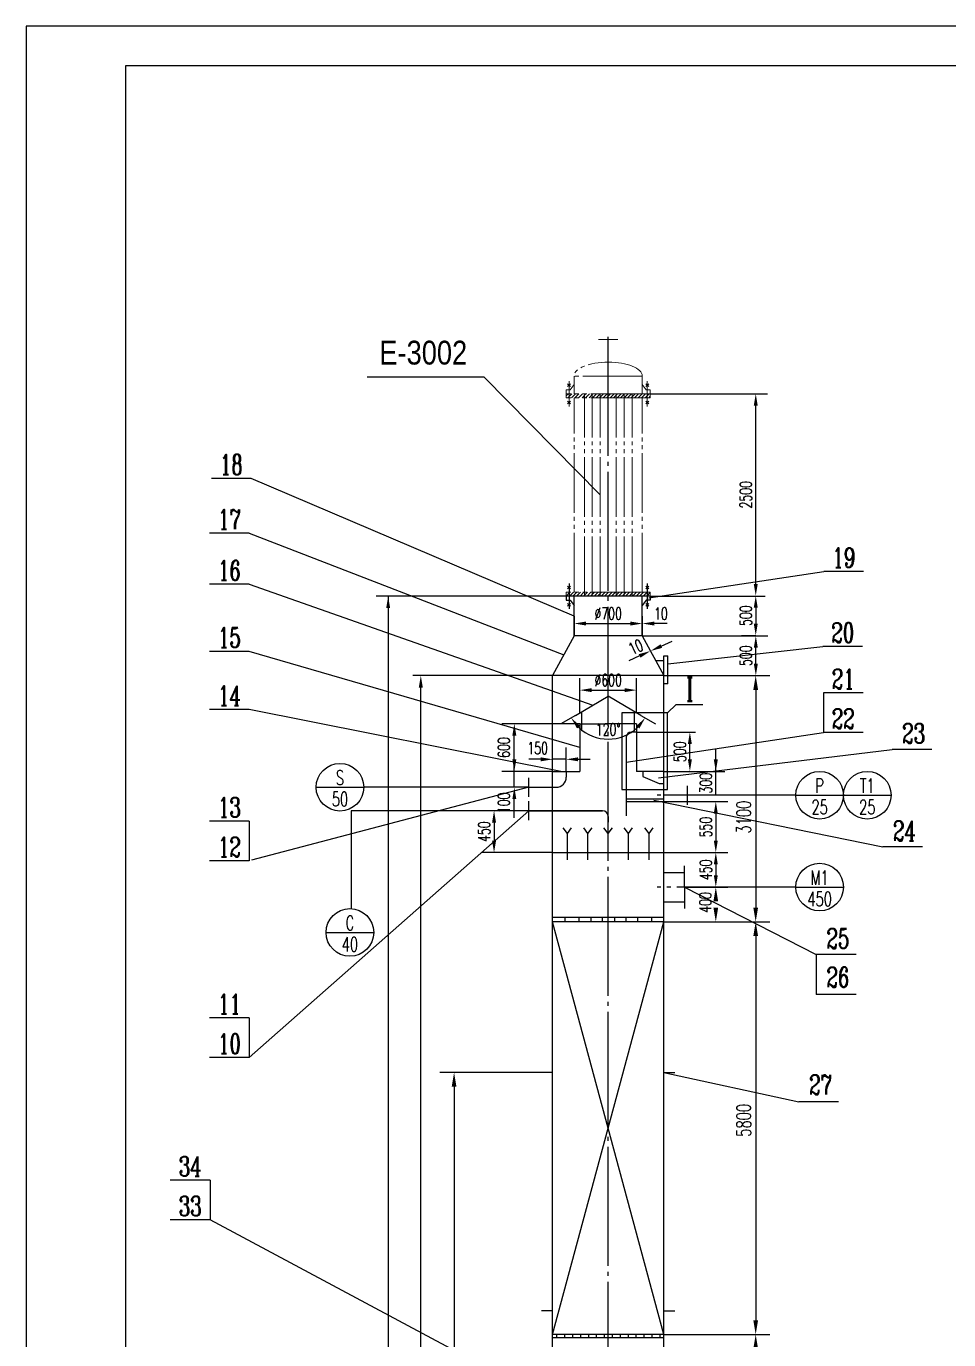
# Model space of a CAD drawing. Header units: inches. Extents: x 8 to 602, y 2 to 843.
# Drawn here: x 8.5 to 240.8, y 512.2 to 843 of the extents above; entities that cross this region are included whole.
import ezdxf
from ezdxf.enums import TextEntityAlignment as Align

# ---------------------------------------------------------------- set-up
doc = ezdxf.new("R2010")
doc.units = ezdxf.units.IN
doc.header["$MEASUREMENT"] = 0
doc.linetypes.add('CENTER', pattern=[34, 30, -1.5, 1, -1.5])
doc.linetypes.add('PHANTOM1', pattern=[20, 15, -1, 1, -1, 1, -1])
for name, color, linetype in [('1', 7, 'Continuous'), ('2', 1, 'CENTER'), ('3', 6, 'Continuous'), ('6', 6, 'Continuous'), ('8', 2, 'PHANTOM1')]:
    doc.layers.add(name, color=color, linetype=linetype)
doc.layers.add('设备文字', color=2, linetype='Continuous', lineweight=13)
doc.styles.add('SEDIN', font='sedin1.shx', dxfattribs={"width": 0.67, "bigfont": 'sedin.shx'})
doc.styles.add('SZ3', font='complex', dxfattribs={"width": 0.67, "height": 3, "bigfont": 'hztxt'})
doc.styles.add('SZ5', font='complex', dxfattribs={"width": 0.67, "height": 5})

msp = doc.modelspace()

# ---------------------------------------------------------------- hatches: boundary and pattern name
at = {"layer": '8', "lineweight": 15}
h = msp.add_hatch(dxfattribs=at)
h.set_pattern_fill('ANSI31', color=256, scale=5, style=0)
h.set_pattern_definition([(45, (384.9165, -219.6959), (-0.44194174, 0.44194174), [])])
h.paths.add_polyline_path([(149.065, 750.473), (145.209, 750.473), (145.209, 749.473), (149.065, 749.473)])
h.paths.add_polyline_path([(145.209, 750.473), (144.472, 750.473), (144.472, 749.473), (145.209, 749.473)])
h.paths.add_polyline_path([(151.065, 750.473), (149.065, 750.473), (149.065, 749.473), (151.065, 749.473)])
h.paths.add_polyline_path([(153.065, 750.473), (151.065, 750.473), (151.065, 749.473), (153.065, 749.473)])
h.paths.add_polyline_path([(155.065, 750.473), (153.065, 750.473), (153.065, 749.473), (155.065, 749.473)])
h.paths.add_polyline_path([(164.92, 750.473), (155.065, 750.473), (155.065, 749.473), (164.92, 749.473)])
h.paths.add_polyline_path([(165.657, 750.473), (164.92, 750.473), (164.92, 749.473), (165.657, 749.473)])
h.paths.add_polyline_path([(145.209, 700.473), (144.472, 700.473), (144.472, 699.473), (145.209, 699.473)])
h.paths.add_polyline_path([(149.065, 700.473), (145.209, 700.473), (145.209, 699.473), (149.065, 699.473)])
h.paths.add_polyline_path([(151.065, 700.473), (149.065, 700.473), (149.065, 699.473), (151.065, 699.473)])
h.paths.add_polyline_path([(153.065, 700.473), (151.065, 700.473), (151.065, 699.473), (153.065, 699.473)])
h.paths.add_polyline_path([(155.065, 700.473), (153.065, 700.473), (153.065, 699.473), (155.065, 699.473)])
h.paths.add_polyline_path([(164.92, 700.473), (155.065, 700.473), (155.065, 699.473), (164.92, 699.473)])
h.paths.add_polyline_path([(165.657, 700.473), (164.92, 700.473), (164.92, 699.473), (165.657, 699.473)])

# ---------------------------------------------------------------- linework, layer by layer
for p, q in [((144.783, 639.731), (143.719, 641.112)), ((144.783, 639.731), (145.846, 641.112)), ((149.967, 639.731), (148.903, 641.112)), ((149.967, 639.731), (151.031, 641.112)), ((155.065, 639.731), (154.001, 641.112)), ((155.065, 639.731), (156.128, 641.112)), ((160.162, 639.731), (159.098, 641.112)), ((160.162, 639.731), (161.226, 641.112)), ((165.347, 639.731), (164.283, 641.112)), ((165.347, 639.731), (166.41, 641.112)), ((141.065, 634.912), (169.064, 634.912)), ((144.119, 618.553), (144.119, 617.473)), ((147.681, 618.553), (147.681, 617.473)), ((150.659, 618.553), (150.659, 617.473)), ((153.515, 618.553), (153.515, 617.473)), ((156.614, 618.553), (156.614, 617.473)), ((159.47, 618.553), (159.47, 617.473)), ((162.448, 618.553), (162.448, 617.473)), ((166.01, 618.553), (166.01, 617.473))]:
    msp.add_line(p, q)
at = {"layer": '1'}
for p, q in [((592.48, 833.012), (33.48, 833.012)), ((33.48, 833.012), (33.48, 12.012)), ((145.562, 701.334), (144.855, 702.041)), ((144.855, 701.334), (145.562, 702.041)), ((164.567, 701.334), (165.274, 702.041)), ((165.274, 701.334), (164.567, 702.041)), ((165.657, 699.473), (144.472, 699.473)), ((144.472, 699.473), (144.472, 698.473)), ((144.472, 698.473), (145.472, 698.473)), ((145.472, 698.473), (146.472, 697.119)), ((146.472, 689.473), (146.472, 699.473)), ((163.657, 689.473), (163.657, 699.473)), ((164.657, 698.473), (163.657, 697.119)), ((165.657, 698.473), (164.657, 698.473)), ((165.657, 699.473), (165.657, 698.473)), ((144.855, 697.652), (145.562, 696.945)), ((145.562, 697.652), (144.855, 696.945)), ((165.274, 697.652), (164.567, 696.945)), ((164.567, 697.652), (165.274, 696.945)), ((146.472, 689.473), (141.065, 679.473)), ((163.657, 689.473), (146.472, 689.473)), ((163.657, 689.473), (169.064, 679.473)), ((169.064, 683.22), (167.038, 683.22)), ((169.064, 247.97), (169.064, 684.426)), ((169.064, 684.426), (170.064, 684.426)), ((170.064, 677.382), (170.064, 684.426)), ((141.065, 227.508), (141.065, 679.473)), ((169.064, 679.473), (141.065, 679.473)), ((170.064, 677.382), (169.064, 677.382)), ((146.834, 669.459), (155.065, 674.269)), ((163.296, 669.459), (155.065, 674.269)), ((148.421, 665.578), (148.421, 670.224)), ((161.709, 665.578), (161.709, 670.224)), ((147.933, 667.358), (147.933, 655.358)), ((147.933, 667.358), (155.065, 667.358)), ((162.196, 667.358), (155.065, 667.358)), ((162.196, 665.23), (160.833, 665.23)), ((162.196, 667.358), (162.196, 655.358)), ((159.633, 664.03), (159.633, 644.174)), ((141.065, 655.358), (147.933, 655.358)), ((144.499, 655.358), (144.499, 653.865)), ((169.064, 655.358), (162.196, 655.358)), ((163.803, 655.358), (163.803, 654.063)), ((135.065, 648.965), (135.065, 653.765)), ((163.803, 654.063), (167.895, 652.268)), ((167.895, 652.268), (169.064, 652.268)), ((175.064, 646.958), (175.064, 651.758)), ((135.065, 651.365), (141.999, 651.365)), ((159.633, 648.451), (169.064, 648.451)), ((175.064, 649.358), (169.064, 649.358)), ((135.065, 643.057), (135.065, 647.857)), ((135.065, 645.457), (153.625, 645.457)), ((159.633, 647.737), (169.064, 647.737)), ((155.065, 644.017), (155.065, 642.534)), ((144.783, 633.112), (144.783, 639.731)), ((149.967, 633.112), (149.967, 639.731)), ((155.065, 633.112), (155.065, 639.731)), ((160.162, 633.112), (160.162, 639.731)), ((165.347, 633.112), (165.347, 639.731)), ((169.064, 629.9), (174.324, 629.9)), ((174.324, 626.216), (174.324, 631.609)), ((174.324, 626.216), (174.324, 620.823)), ((169.064, 622.532), (174.324, 622.532)), ((169.064, 618.553), (141.065, 618.553)), ((169.064, 617.473), (141.065, 617.473)), ((141.065, 579.521), (138.279, 579.521)), ((141.065, 579.521), (138.279, 579.521)), ((141.065, 579.521), (138.279, 579.521)), ((169.064, 579.521), (171.85, 579.521)), ((169.064, 579.521), (171.85, 579.521)), ((169.064, 579.521), (171.85, 579.521)), ((141.065, 519.519), (138.279, 519.519)), ((141.065, 519.519), (138.279, 519.519)), ((141.065, 519.519), (138.279, 519.519)), ((169.064, 519.519), (171.85, 519.519)), ((169.064, 519.519), (171.85, 519.519)), ((169.064, 519.519), (171.85, 519.519)), ((169.064, 513.517), (141.065, 513.517)), ((142.065, 513.517), (142.065, 512.717)), ((144.065, 513.517), (144.065, 512.717)), ((146.065, 513.517), (146.065, 512.717)), ((148.065, 513.517), (148.065, 512.717)), ((150.065, 513.517), (150.065, 512.717)), ((152.065, 513.517), (152.065, 512.717)), ((154.065, 513.517), (154.065, 512.717)), ((156.065, 513.517), (156.065, 512.717)), ((158.064, 513.517), (158.064, 512.717)), ((160.064, 513.517), (160.064, 512.717)), ((162.064, 513.517), (162.064, 512.717)), ((164.064, 513.517), (164.064, 512.717)), ((166.064, 513.517), (166.064, 512.717)), ((168.064, 513.517), (168.064, 512.717)), ((169.064, 512.717), (141.065, 512.717))]:
    msp.add_line(p, q, dxfattribs=at)
at = {"layer": '1', "color": 3}
for p, q in [((54.769, 552.384), (44.769, 552.384)), ((54.769, 552.384), (54.769, 542.384)), ((54.769, 542.384), (44.769, 542.384)), ((135.065, 499.525), (54.769, 542.384))]:
    msp.add_line(p, q, dxfattribs=at)
at = {"layer": '1'}
for centre, radius, start, end in [((160.833, 664.03), 1.2, 90, 180), ((141.999, 653.865), 2.5, 270, 0), ((153.625, 644.017), 1.44, 0, 90)]:
    msp.add_arc(centre, radius, start, end, dxfattribs=at)
at = {"layer": '2'}
for p, q in [((155.065, 224.82), (155.065, 765.495)), ((145.209, 702.661), (145.209, 696.304)), ((164.92, 702.661), (164.92, 696.304)), ((202.332, 649.358), (167.429, 649.358)), ((153.625, 645.457), (128.49, 645.457)), ((202.332, 626.216), (167.429, 626.216))]:
    msp.add_line(p, q, dxfattribs=at)
at = {"layer": '3'}
for p, q in [((123.786, 754.634), (94.347, 754.634)), ((153.065, 724.973), (123.786, 754.634)), ((165.657, 750.473), (195.234, 750.473)), ((192.234, 702.574), (192.234, 747.473)), ((65.127, 729.153), (55.127, 729.153)), ((146.472, 694.473), (65.127, 729.153)), ((64.656, 715.351), (54.656, 715.351)), ((64.656, 715.351), (143.902, 684.719)), ((165.311, 699.05), (209.394, 705.68)), ((219.394, 705.68), (209.394, 705.68)), ((64.656, 702.477), (54.656, 702.477)), ((64.656, 702.477), (151.204, 672.013)), ((155.065, 699.473), (96.643, 699.473)), ((99.643, 699.473), (99.643, 230.508)), ((165.657, 699.473), (194.628, 699.473)), ((192.234, 696.574), (192.234, 692.574)), ((146.472, 694.473), (146.472, 689.59)), ((149.472, 692.59), (160.657, 692.59)), ((163.657, 694.473), (163.657, 689.59)), ((169.903, 692.59), (166.657, 692.59)), ((163.657, 689.473), (195.251, 689.473)), ((168.444, 686.911), (171.175, 688.154)), ((192.251, 689.473), (188.628, 689.473)), ((64.656, 685.554), (54.656, 685.554)), ((147.933, 661.358), (64.656, 685.554)), ((170.064, 682.463), (209.149, 686.798)), ((192.251, 682.473), (192.251, 686.473)), ((219.149, 686.798), (209.149, 686.798)), ((162.983, 684.427), (160.252, 683.185)), ((155.065, 679.473), (105.85, 679.473)), ((147.933, 670.101), (147.933, 678.818)), ((162.196, 670.101), (162.196, 678.818)), ((169.064, 679.473), (195.82, 679.473)), ((192.22, 679.473), (195.251, 679.473)), ((107.863, 282.503), (107.863, 676.473)), ((150.933, 675.818), (159.196, 675.818)), ((192.22, 675.988), (192.22, 621.073)), ((192.22, 675.873), (192.22, 620.958)), ((219.279, 675.13), (209.279, 675.13)), ((209.279, 675.13), (209.279, 665.13)), ((170.04, 670.094), (172.15, 672.207)), ((172.15, 672.207), (178.864, 672.207)), ((64.656, 670.926), (54.656, 670.926)), ((143.16, 655.358), (64.656, 670.926)), ((146.834, 669.459), (143.158, 667.311)), ((163.296, 669.459), (166.971, 667.311)), ((147.933, 667.358), (128.272, 667.358)), ((159.633, 657.636), (209.279, 665.13)), ((162.196, 665.23), (177.033, 665.23)), ((219.279, 665.13), (209.279, 665.13)), ((131.422, 651.365), (131.422, 664.358)), ((175.64, 658.358), (175.64, 662.23)), ((138.065, 658.394), (135.065, 658.394)), ((141.065, 658.042), (141.065, 661.394)), ((144.499, 658.394), (141.065, 658.394)), ((144.499, 655.358), (144.499, 661.394)), ((147.499, 658.394), (150.499, 658.394)), ((167.737, 653.73), (226.561, 660.886)), ((182.171, 649.358), (182.171, 661.147)), ((236.561, 660.886), (226.561, 660.886)), ((141.065, 655.358), (128.272, 655.358)), ((169.064, 655.358), (184.462, 655.358)), ((169.064, 655.358), (177.033, 655.358)), ((135.065, 651.365), (65.253, 632.954)), ((81.508, 651.365), (93.508, 651.365)), ((135.065, 651.365), (93.508, 651.365)), ((131.422, 643.664), (131.422, 648.365)), ((202.332, 649.358), (214.332, 649.358)), ((214.332, 649.358), (226.332, 649.358)), ((135.065, 645.457), (64.656, 583.272)), ((130.272, 645.457), (90.325, 645.457)), ((90.325, 645.457), (90.325, 620.786)), ((135.065, 645.457), (123.314, 645.457)), ((166.558, 648.118), (224.227, 636.319)), ((169.064, 647.737), (185.171, 647.737)), ((64.656, 642.797), (54.656, 642.797)), ((64.656, 642.797), (64.656, 632.797)), ((126.314, 642.457), (126.314, 637.912)), ((182.171, 644.737), (182.171, 637.912)), ((234.227, 636.319), (224.227, 636.319)), ((64.656, 632.797), (54.656, 632.797)), ((141.065, 634.912), (123.314, 634.912)), ((169.064, 634.912), (185.171, 634.912)), ((169.064, 634.912), (185.171, 634.912)), ((169.064, 634.912), (185.171, 634.912)), ((182.171, 631.912), (182.171, 629.216)), ((174.324, 626.216), (207.489, 609.199)), ((174.324, 626.216), (185.171, 626.216)), ((202.332, 626.216), (214.332, 626.216)), ((141.065, 513.517), (169.064, 617.473)), ((169.064, 513.517), (141.065, 617.473)), ((165.883, 617.473), (162.883, 617.473)), ((169.064, 617.473), (195.82, 617.473)), ((169.064, 617.473), (195.82, 617.473)), ((84, 614.795), (96, 614.795)), ((192.22, 613.873), (192.22, 517.117)), ((217.489, 609.199), (207.489, 609.199)), ((207.489, 609.199), (207.489, 599.199)), ((217.489, 599.199), (207.489, 599.199)), ((64.656, 593.272), (54.656, 593.272)), ((64.656, 593.272), (64.656, 583.272)), ((64.656, 583.272), (54.656, 583.272)), ((138.279, 579.521), (112.643, 579.521)), ((169.064, 579.521), (203.116, 572.092)), ((116.243, 575.921), (116.243, 283.103)), ((213.116, 572.092), (203.116, 572.092)), ((169.064, 513.517), (195.82, 513.517)), ((169.064, 513.517), (195.82, 513.517)), ((169.064, 513.517), (195.82, 513.517)), ((169.064, 513.517), (195.82, 513.517))]:
    msp.add_line(p, q, dxfattribs=at)
for points in [[(8.48, 2.012), (602.48, 2.012), (602.48, 843.012), (8.48, 843.012)], [(170.04, 670.094), (158.489, 670.094), (158.489, 650.753), (170.04, 650.753)]]:
    msp.add_lwpolyline(points, close=True, dxfattribs=at)
for centre in [(87.508, 651.365), (208.332, 649.358), (220.332, 649.358), (208.332, 626.216), (90, 614.795)]:
    msp.add_circle(centre, 6, dxfattribs=at)
msp.add_arc((155.065, 674.269), 10.79, 226.28285, 313.71715, dxfattribs=at)
for points in [[(191.734, 747.473), (192.734, 747.473), (192.234, 750.473)], [(191.734, 702.574), (192.734, 702.574), (192.234, 699.574)], [(99.143, 696.473), (100.143, 696.473), (99.643, 699.473)], [(191.734, 696.574), (192.734, 696.574), (192.234, 699.574)], [(149.472, 693.09), (149.472, 692.09), (146.472, 692.59)], [(160.657, 693.09), (160.657, 692.09), (163.657, 692.59)], [(166.657, 693.09), (166.657, 692.09), (163.657, 692.59)], [(191.734, 692.574), (192.734, 692.574), (192.234, 689.574)], [(191.751, 686.473), (192.751, 686.473), (192.251, 689.473)], [(162.776, 684.882), (163.19, 683.972), (165.714, 685.669)], [(168.237, 687.366), (168.651, 686.456), (165.714, 685.669)], [(191.751, 682.473), (192.751, 682.473), (192.251, 679.473)], [(107.363, 676.473), (108.363, 676.473), (107.863, 679.473)], [(191.62, 675.873), (192.82, 675.873), (192.22, 679.473)], [(150.933, 676.318), (150.933, 675.318), (147.933, 675.818)], [(159.196, 676.318), (159.196, 675.318), (162.196, 675.818)], [(147.215, 666.16), (148, 666.78), (145.749, 668.825)], [(162.129, 666.78), (162.914, 666.16), (164.381, 668.825)], [(130.922, 664.358), (131.922, 664.358), (131.422, 667.358)], [(175.14, 662.23), (176.14, 662.23), (175.64, 665.23)], [(130.922, 658.358), (131.922, 658.358), (131.422, 655.358)], [(138.065, 658.894), (138.065, 657.894), (141.065, 658.394)], [(147.499, 658.894), (147.499, 657.894), (144.499, 658.394)], [(175.14, 658.358), (176.14, 658.358), (175.64, 655.358)], [(181.671, 658.358), (182.671, 658.358), (182.171, 655.358)], [(130.922, 648.365), (131.922, 648.365), (131.422, 651.365)], [(125.814, 642.457), (126.814, 642.457), (126.314, 645.457)], [(181.671, 644.737), (182.671, 644.737), (182.171, 647.737)], [(125.814, 637.912), (126.814, 637.912), (126.314, 634.912)], [(181.671, 637.912), (182.671, 637.912), (182.171, 634.912)], [(181.671, 631.912), (182.671, 631.912), (182.171, 634.912)], [(181.671, 629.216), (182.671, 629.216), (182.171, 626.216)], [(181.571, 622.616), (182.771, 622.616), (182.171, 626.216)], [(181.571, 621.073), (182.771, 621.073), (182.171, 617.473)], [(191.62, 621.073), (192.82, 621.073), (192.22, 617.473)], [(191.62, 613.873), (192.82, 613.873), (192.22, 617.473)], [(115.643, 575.921), (116.843, 575.921), (116.243, 579.521)], [(191.62, 517.117), (192.82, 517.117), (192.22, 513.517)], [(191.62, 509.917), (192.82, 509.917), (192.22, 513.517)]]:
    msp.add_solid(points, dxfattribs=at)
at = {"layer": '8', "lineweight": 15}
for p, q in [((152.665, 764.108), (157.465, 764.108)), ((155.065, 764.108), (155.065, 758.42)), ((146.472, 750.473), (146.472, 754.92)), ((163.657, 754.92), (146.472, 754.92)), ((163.657, 750.473), (163.657, 754.92)), ((144.472, 749.473), (144.472, 751.473)), ((144.472, 751.473), (145.472, 751.473)), ((144.855, 752.294), (145.562, 753.001)), ((145.562, 752.294), (144.855, 753.001)), ((145.209, 747.285), (145.209, 753.641)), ((145.472, 751.473), (146.472, 752.827)), ((164.657, 751.473), (163.657, 752.827)), ((165.274, 752.294), (164.567, 753.001)), ((164.567, 752.294), (165.274, 753.001)), ((165.657, 751.473), (164.657, 751.473)), ((164.92, 747.285), (164.92, 753.641)), ((165.657, 749.473), (165.657, 751.473)), ((165.657, 750.473), (144.472, 750.473)), ((165.657, 749.473), (144.472, 749.473)), ((165.657, 749.473), (144.472, 749.473)), ((145.562, 748.612), (144.855, 747.905)), ((144.855, 748.612), (145.562, 747.905)), ((146.472, 700.473), (146.472, 749.473)), ((149.065, 699.473), (149.065, 750.473)), ((151.065, 699.473), (151.065, 750.473)), ((153.065, 699.473), (153.065, 750.473)), ((157.065, 699.473), (157.065, 750.473)), ((159.065, 699.473), (159.065, 750.473)), ((161.065, 699.473), (161.065, 750.473)), ((163.657, 700.473), (163.657, 749.473)), ((164.567, 748.612), (165.274, 747.905)), ((165.274, 748.612), (164.567, 747.905)), ((165.657, 700.473), (144.472, 700.473)), ((144.472, 700.473), (144.472, 699.473)), ((165.657, 700.473), (165.657, 699.473))]:
    msp.add_line(p, q, dxfattribs=at)
msp.add_ellipse((155.065, 754.92), major_axis=(-8.592, 0), ratio=0.4073401, start_param=3.1415927, end_param=6.2831853, dxfattribs=at)

# ---------------------------------------------------------------- texts
at = {"layer": '1', "color": 3, "style": 'SZ5', "width": 0.67}
for s, p in [('34', (49.769, 553.384)), ('33', (49.769, 543.384))]:
    msp.add_text(s, height=5, dxfattribs=at).set_placement(p, align=Align.CENTER)
at = {"layer": '3', "width": 0.67}
for s, height, style, p in [('18', 5, 'SZ5', (60.127, 730.153)), ('17', 5, 'SZ5', (59.656, 716.351)), ('19', 5, 'SZ5', (214.394, 706.68)), ('16', 5, 'SZ5', (59.656, 703.477)), ('15', 5, 'SZ5', (59.656, 686.554)), ('20', 5, 'SZ5', (214.149, 687.798)), ('21', 5, 'SZ5', (214.279, 676.13)), ('14', 5, 'SZ5', (59.656, 671.926)), ('22', 5, 'SZ5', (214.279, 666.13)), ('S', 3.6, 'SZ3', (87.508, 651.965)), ('P', 3.6, 'SZ3', (208.332, 649.958)), ('T1', 3.6, 'SZ3', (220.332, 649.958)), ('13', 5, 'SZ5', (59.656, 643.797)), ('50', 3.6, 'SZ3', (87.508, 646.565)), ('25', 3.6, 'SZ3', (208.332, 644.558)), ('25', 3.6, 'SZ3', (220.332, 644.558)), ('12', 5, 'SZ5', (59.656, 633.797)), ('M1', 3.6, 'SZ3', (208.332, 626.816)), ('450', 3.6, 'SZ3', (208.332, 621.416)), ('C', 3.6, 'SZ3', (90, 615.395)), ('40', 3.6, 'SZ3', (90, 609.995)), ('11', 5, 'SZ5', (59.656, 594.272)), ('10', 5, 'SZ5', (59.656, 584.272))]:
    msp.add_text(s, height=height, dxfattribs=dict(at, style=style)).set_placement(p, align=Align.CENTER)
at = {"layer": '3', "style": 'SZ5', "width": 0.67}
for s, p in [('23', (229.144, 662.439)), ('24', (226.81, 637.873)), ('25', (210.072, 610.752)), ('26', (210.072, 601.044)), ('27', (205.699, 573.937))]:
    msp.add_text(s, height=5, dxfattribs=at).set_placement(p)
at = {"layer": '3', "attachment_point": 5, "style": 'SZ3'}
for s, insert, char_height, rotation in [('\\A1;2500', (189.734, 725.023), 3, 90), ('\\A1;500', (189.734, 694.574), 3, 90), ('\\A1;10', (162.014, 686.694), 3, 24.45986), ('\\A1;500', (189.751, 684.473), 3, 90), ('\\A1;600', (128.772, 661.358), 3, 90), ('\\A1;500', (173.14, 660.294), 3, 90), ('300', (179.671, 652.389), 3, 90), ('100', (128.772, 647.427), 3, 90), ('3100', (189.22, 643.823), 3.6, 90), ('450', (123.814, 640.185), 3, 90), ('550', (179.671, 641.325), 3, 90), ('450', (179.671, 630.564), 3, 90), ('400', (179.53, 622.338), 3, 90), ('5800', (189.22, 567.475), 3.6, 90)]:
    msp.add_mtext(s, dxfattribs=dict(at, insert=insert, char_height=char_height, rotation=rotation))
at = {"layer": '3', "char_height": 3, "attachment_point": 5, "style": 'SZ3'}
for s, insert in [('\\A1;%%c700', (155.065, 695.09)), ('10', (168.35, 695.09)), ('\\A1;%%c600', (155.065, 678.318)), ('\\A1;120%%d', (155.065, 665.908)), ('\\A1;150', (137.31, 661.205))]:
    msp.add_mtext(s, dxfattribs=dict(at, insert=insert))
at = {"layer": '6', "color": 6, "style": 'SZ5', "width": 0.67}
msp.add_text('I', height=6, dxfattribs=at).set_placement((175.643, 673.005), align=Align.CENTER)
at = {"layer": '设备文字', "color": 0, "style": 'SEDIN', "width": 0.634801}
msp.add_text('E-3002', height=6, dxfattribs=at).set_placement((97.423, 757.823), (119.55, 757.823), align=Align.FIT)

doc.saveas('drawing.dxf')
